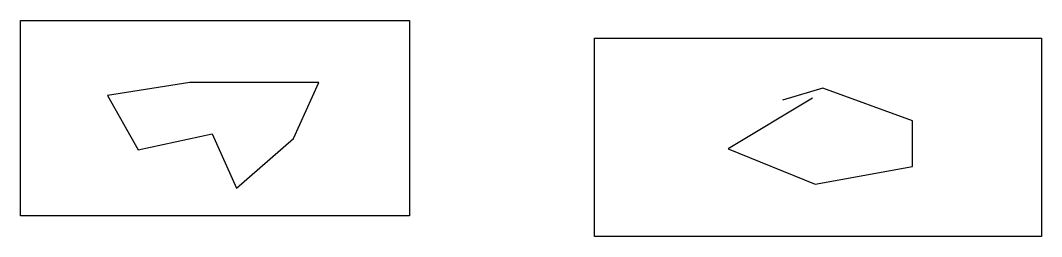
# Model space of a CAD drawing. Header units: millimetres. Extents: x 106 to 1426, y 147 to 426.
import ezdxf

# ---------------------------------------------------------------- set-up
doc = ezdxf.new("R2010")
doc.units = ezdxf.units.MM
doc.layers.add('pranchas', color=90, linetype='Continuous')

msp = doc.modelspace()

# ---------------------------------------------------------------- linework, layer by layer
for p, q in [((325, 345.8), (218.6, 328.9)), ((430.2, 345.8), (325, 345.8)), ((491.9, 345.8), (430.2, 345.8)), ((459.2, 273.3), (491.9, 345.8)), ((1143.6, 338.5), (1091.6, 322.8)), ((1259.6, 296.2), (1143.6, 338.5)), ((218.6, 328.9), (258.5, 258.8)), ((1130.3, 325.2), (1021.4, 260)), ((1259.6, 237), (1259.6, 296.2)), ((258.5, 258.8), (354, 279.3)), ((354, 279.3), (385.5, 209.2)), ((385.5, 209.2), (459.2, 273.3)), ((1021.4, 260), (1133.9, 214.1)), ((1133.9, 214.1), (1259.6, 237))]:
    msp.add_line(p, q)
at = {"layer": 'pranchas'}
for points in [[(106, 425.9), (609.2, 425.9), (609.2, 173.5), (106, 173.5)], [(848.2, 402.8), (1426.5, 402.8), (1426.5, 146.5), (848.2, 146.5)]]:
    msp.add_lwpolyline(points, close=True, dxfattribs=at)

doc.saveas('drawing.dxf')
